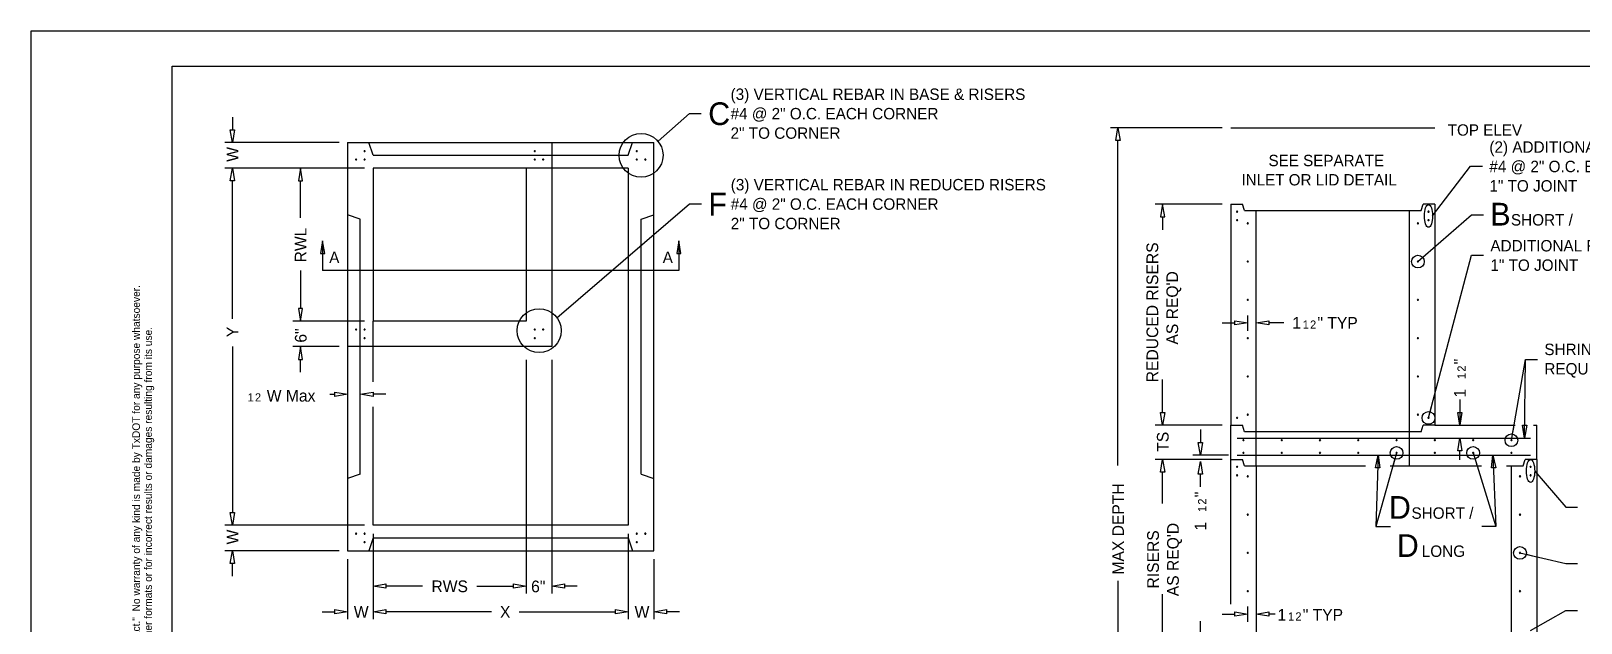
# Model space of a CAD drawing. Extents: x 1000 to 1034, y 1000 to 1022.
# Drawn here: x 1000 to 1021.94, y 1013.61 to 1022 of the extents above; entities that cross this region are included whole.
import ezdxf

# ---------------------------------------------------------------- set-up
doc = ezdxf.new("R2010")
doc.units = 0
for name, color, linetype in [('D_SHEET', 7, 'Continuous'), ('Default', 7, 'Continuous'), ('Working Level 1', 7, 'Continuous')]:
    doc.layers.add(name, color=color, linetype=linetype)

# ---------------------------------------------------------------- blocks, each defined once
blk = doc.blocks.new('POINT_DISPLAY')
at = {"layer": 'Default'}
blk.add_line((0, 0), (0, 0), dxfattribs=at)

msp = doc.modelspace()

# ---------------------------------------------------------------- linework, layer by layer
at = {"layer": 'D_SHEET'}
for p, q in [((1000, 1022), (1034, 1022)), ((1000, 1000), (1000, 1022)), ((1002, 1000.5), (1002, 1021.5)), ((1002, 1021.5), (1033.5, 1021.5))]:
    msp.add_line(p, q, dxfattribs=at)
at = {"layer": 'Working Level 1'}
for p, q in [((1002.851, 1020.781), (1002.851, 1020.6)), ((1016.863, 1020.63), (1015.282, 1020.63)), ((1016.984, 1020.63), (1019.874, 1020.63)), ((1004.361, 1020.42), (1002.745, 1020.42)), ((1004.481, 1020.42), (1008.817, 1020.42)), ((1004.481, 1020.42), (1004.481, 1014.638)), ((1004.843, 1020.239), (1004.782, 1020.42)), ((1007.372, 1020.42), (1007.372, 1017.529)), ((1008.456, 1020.239), (1008.516, 1020.42)), ((1008.817, 1014.638), (1008.817, 1020.42)), ((1015.388, 1015.847), (1015.388, 1020.449)), ((1004.843, 1020.239), (1008.456, 1020.239)), ((1004.722, 1020.058), (1002.745, 1020.058)), ((1004.722, 1020.058), (1003.709, 1020.058)), ((1007.01, 1020.058), (1004.842, 1020.058)), ((1004.843, 1020.058), (1004.843, 1017.89)), ((1008.456, 1020.058), (1004.843, 1020.058)), ((1007.011, 1020.058), (1007.011, 1017.89)), ((1008.456, 1020.058), (1008.456, 1015)), ((1002.851, 1017.922), (1002.851, 1019.878)), ((1003.815, 1019.352), (1003.815, 1019.878)), ((1016.863, 1019.546), (1015.914, 1019.546)), ((1016.984, 1019.546), (1017.149, 1019.546)), ((1016.984, 1019.546), (1016.984, 1016.414)), ((1017.18, 1019.455), (1017.149, 1019.546)), ((1019.679, 1019.455), (1019.709, 1019.546)), ((1019.874, 1019.546), (1019.709, 1019.546)), ((1019.874, 1019.546), (1019.874, 1016.414)), ((1004.662, 1019.336), (1004.481, 1019.396)), ((1004.662, 1015.722), (1004.662, 1019.336)), ((1008.637, 1019.336), (1008.817, 1019.396)), ((1008.637, 1015.722), (1008.637, 1019.336)), ((1016.02, 1019.365), (1016.02, 1019.184)), ((1017.18, 1019.455), (1019.679, 1019.455)), ((1017.345, 1016.324), (1017.345, 1019.455)), ((1019.513, 1016.324), (1019.513, 1019.455)), ((1004.128, 1019.028), (1004.128, 1018.605)), ((1009.171, 1019.028), (1009.171, 1018.605)), ((1019.702, 1018.792), (1019.77, 1018.852)), ((1003.815, 1018.605), (1003.815, 1018.071)), ((1009.171, 1018.605), (1004.128, 1018.605)), ((1017.225, 1017.754), (1017.225, 1017.972)), ((1004.722, 1017.89), (1003.709, 1017.89)), ((1004.722, 1017.89), (1003.709, 1017.89)), ((1007.011, 1017.89), (1004.843, 1017.89)), ((1004.843, 1017.03), (1004.843, 1017.89)), ((1016.863, 1017.866), (1017.044, 1017.866)), ((1017.735, 1017.866), (1017.526, 1017.866)), ((1002.851, 1017.529), (1002.851, 1015.18)), ((1004.361, 1017.529), (1003.709, 1017.529)), ((1007.372, 1017.529), (1004.481, 1017.529)), ((1003.815, 1017.168), (1003.815, 1017.348)), ((1007.01, 1017.341), (1007.01, 1014.03)), ((1007.372, 1017.341), (1007.372, 1014.03)), ((1016.02, 1016.595), (1016.02, 1017.063)), ((1004.23, 1016.854), (1004.301, 1016.854)), ((1005.023, 1016.854), (1004.843, 1016.854)), ((1004.843, 1015), (1004.843, 1016.678)), ((1019.807, 1016.607), (1019.83, 1016.694)), ((1020.227, 1016.779), (1020.227, 1016.414)), ((1016.389, 1016.414), (1015.914, 1016.414)), ((1016.863, 1016.414), (1015.914, 1016.414)), ((1016.984, 1015.932), (1016.984, 1016.414)), ((1016.984, 1016.414), (1017.149, 1016.414)), ((1017.18, 1016.324), (1017.149, 1016.414)), ((1017.345, 1015.842), (1017.345, 1016.414)), ((1019.513, 1015.842), (1019.513, 1016.414)), ((1019.679, 1016.324), (1019.709, 1016.414)), ((1019.874, 1016.414), (1019.709, 1016.414)), ((1019.874, 1016.414), (1021.013, 1016.414)), ((1021.271, 1016.414), (1021.32, 1016.414)), ((1021.32, 1015.932), (1021.32, 1016.414)), ((1016.555, 1016.354), (1016.555, 1016.173)), ((1017.074, 1016.233), (1021.229, 1016.233)), ((1019.679, 1016.324), (1017.18, 1016.324)), ((1020.974, 1016.292), (1020.99, 1016.381)), ((1016.954, 1015.993), (1016.449, 1015.993)), ((1017.074, 1015.993), (1021.229, 1015.993)), ((1020.227, 1015.923), (1020.227, 1016.053)), ((1016.863, 1015.932), (1015.914, 1015.932)), ((1016.02, 1015.308), (1016.02, 1015.752)), ((1016.984, 1013.883), (1016.984, 1015.932)), ((1016.984, 1015.932), (1017.149, 1015.932)), ((1017.18, 1015.842), (1017.149, 1015.932)), ((1017.18, 1015.842), (1018.894, 1015.842)), ((1017.345, 1015.842), (1017.345, 1013.313)), ((1019.243, 1015.842), (1020.536, 1015.842)), ((1019.308, 1015.936), (1019.283, 1015.849)), ((1020.443, 1015.936), (1020.47, 1015.85)), ((1020.889, 1015.842), (1021.124, 1015.842)), ((1020.958, 1013.313), (1020.958, 1015.842)), ((1021.124, 1015.842), (1021.154, 1015.932)), ((1021.32, 1015.932), (1021.154, 1015.932)), ((1021.32, 1015.932), (1021.32, 1013.403)), ((1004.662, 1015.722), (1004.481, 1015.662)), ((1008.637, 1015.722), (1008.817, 1015.662)), ((1016.555, 1015.541), (1016.555, 1015.721)), ((1004.722, 1015), (1002.745, 1015)), ((1004.842, 1014.879), (1004.842, 1014.03)), ((1008.456, 1015), (1004.843, 1015)), ((1004.843, 1014.879), (1004.843, 1013.668)), ((1007.011, 1014.879), (1007.011, 1014.03)), ((1008.456, 1014.879), (1008.456, 1013.668)), ((1004.843, 1014.819), (1004.782, 1014.638)), ((1004.843, 1014.819), (1008.456, 1014.819)), ((1008.456, 1014.819), (1008.516, 1014.638)), ((1004.361, 1014.638), (1002.745, 1014.638)), ((1002.851, 1014.277), (1002.851, 1014.458)), ((1004.481, 1014.638), (1008.817, 1014.638)), ((1004.481, 1014.518), (1004.481, 1013.668)), ((1008.817, 1014.518), (1008.817, 1013.668)), ((1021.167, 1014.587), (1021.255, 1014.567)), ((1015.388, 1014.211), (1015.388, 1009.609)), ((1005.542, 1014.136), (1005.023, 1014.136)), ((1006.311, 1014.136), (1006.83, 1014.136)), ((1007.733, 1014.136), (1007.553, 1014.136)), ((1016.02, 1011.873), (1016.02, 1014.022)), ((1004.12, 1013.773), (1004.301, 1013.773)), ((1006.518, 1013.773), (1005.023, 1013.773)), ((1006.912, 1013.773), (1008.275, 1013.773)), ((1009.179, 1013.773), (1008.998, 1013.773)), ((1017.225, 1013.629), (1017.225, 1013.847)), ((1016.555, 1012.657), (1016.555, 1013.642)), ((1016.863, 1013.741), (1017.044, 1013.741)), ((1017.614, 1013.741), (1017.526, 1013.741))]:
    msp.add_line(p, q, dxfattribs=at)
for points in [[(1008.877, 1020.437), (1009.322, 1020.833), (1009.488, 1020.833)], [(1019.842, 1019.38), (1020.38, 1020.084), (1020.547, 1020.084)], [(1007.445, 1017.938), (1009.324, 1019.552), (1009.491, 1019.552)], [(1019.634, 1018.733), (1020.394, 1019.398), (1020.561, 1019.398)], [(1019.784, 1016.519), (1020.394, 1018.822), (1020.561, 1018.822)], [(1020.958, 1016.203), (1021.159, 1017.348), (1021.325, 1017.348)], [(1021.145, 1016.233), (1021.159, 1017.348), (1021.325, 1017.348)], [(1019.332, 1016.023), (1019.038, 1014.983), (1019.247, 1014.983)], [(1019.072, 1015.993), (1019.038, 1014.983), (1019.247, 1014.983)], [(1020.416, 1016.023), (1020.739, 1014.983), (1020.539, 1014.983)], [(1020.697, 1015.993), (1020.739, 1014.983), (1020.539, 1014.983)], [(1021.288, 1015.767), (1021.726, 1015.253), (1021.892, 1015.253)], [(1021.079, 1014.607), (1021.726, 1014.457), (1021.892, 1014.457)], [(1021.229, 1013.508), (1021.726, 1013.793), (1021.892, 1013.793)]]:
    msp.add_lwpolyline(points, dxfattribs=at)
for points in [[(1002.881, 1020.6), (1002.851, 1020.42), (1002.821, 1020.6)], [(1015.358, 1020.449), (1015.388, 1020.63), (1015.418, 1020.449)], [(1002.821, 1019.878), (1002.851, 1020.058), (1002.881, 1019.878)], [(1003.845, 1019.878), (1003.815, 1020.058), (1003.785, 1019.878)], [(1015.99, 1019.365), (1016.05, 1019.365), (1016.02, 1019.546)], [(1004.158, 1018.847), (1004.128, 1019.028), (1004.098, 1018.847)], [(1009.201, 1018.847), (1009.171, 1019.028), (1009.141, 1018.847)], [(1003.785, 1018.071), (1003.815, 1017.89), (1003.845, 1018.071)], [(1003.785, 1018.071), (1003.815, 1017.89), (1003.845, 1018.071)], [(1017.044, 1017.896), (1017.225, 1017.866), (1017.044, 1017.836)], [(1017.526, 1017.836), (1017.345, 1017.866), (1017.526, 1017.896)], [(1003.845, 1017.348), (1003.815, 1017.529), (1003.785, 1017.348)], [(1004.301, 1016.885), (1004.481, 1016.854), (1004.301, 1016.824)], [(1004.843, 1016.824), (1004.662, 1016.854), (1004.843, 1016.885)], [(1015.99, 1016.595), (1016.05, 1016.595), (1016.02, 1016.414)], [(1020.258, 1016.595), (1020.227, 1016.414), (1020.197, 1016.595)], [(1021.177, 1016.414), (1021.145, 1016.233), (1021.117, 1016.414)], [(1020.197, 1016.053), (1020.227, 1016.233), (1020.258, 1016.053)], [(1016.586, 1016.173), (1016.555, 1015.993), (1016.525, 1016.173)], [(1019.036, 1015.813), (1019.072, 1015.993), (1019.096, 1015.811)], [(1020.675, 1015.811), (1020.697, 1015.993), (1020.735, 1015.813)], [(1015.99, 1015.752), (1016.02, 1015.932), (1016.05, 1015.752)], [(1016.525, 1015.721), (1016.555, 1015.902), (1016.586, 1015.721)], [(1002.881, 1015.18), (1002.851, 1015), (1002.821, 1015.18)], [(1002.821, 1014.458), (1002.851, 1014.638), (1002.881, 1014.458)], [(1005.023, 1014.106), (1004.842, 1014.136), (1005.023, 1014.167)], [(1006.83, 1014.167), (1007.011, 1014.136), (1006.83, 1014.106)], [(1006.83, 1014.167), (1007.01, 1014.136), (1006.83, 1014.106)], [(1007.553, 1014.106), (1007.372, 1014.136), (1007.553, 1014.167)], [(1004.301, 1013.804), (1004.481, 1013.773), (1004.301, 1013.743)], [(1005.023, 1013.743), (1004.843, 1013.773), (1005.023, 1013.804)], [(1008.275, 1013.804), (1008.456, 1013.773), (1008.275, 1013.743)], [(1008.998, 1013.743), (1008.817, 1013.773), (1008.998, 1013.804)], [(1017.044, 1013.771), (1017.225, 1013.741), (1017.044, 1013.711)], [(1017.526, 1013.711), (1017.345, 1013.741), (1017.526, 1013.771)]]:
    msp.add_lwpolyline(points, close=True, dxfattribs=at)
for centre, radius in [((1008.637, 1020.239), 0.311), ((1019.634, 1018.733), 0.0903), ((1007.194, 1017.755), 0.311), ((1019.784, 1016.519), 0.0903), ((1020.958, 1016.203), 0.0903), ((1019.332, 1016.023), 0.0903), ((1020.416, 1016.023), 0.0903), ((1021.079, 1014.607), 0.0903)]:
    msp.add_circle(centre, radius, dxfattribs=at)
for centre, start, end in [((1004.602, 1020.179), 0, 180), ((1004.602, 1020.179), 180, 0), ((1004.722, 1020.299), 0, 180), ((1004.722, 1020.299), 180, 0), ((1004.722, 1020.179), 0, 180), ((1004.722, 1020.179), 180, 0), ((1007.131, 1020.299), 0, 180), ((1007.131, 1020.299), 180, 0), ((1007.131, 1020.179), 0, 180), ((1007.131, 1020.179), 180, 0), ((1007.251, 1020.179), 0, 180), ((1007.251, 1020.179), 180, 0), ((1008.576, 1020.299), 0, 180), ((1008.576, 1020.299), 180, 0), ((1008.576, 1020.179), 0, 180), ((1008.576, 1020.179), 180, 0), ((1008.697, 1020.179), 0, 180), ((1008.697, 1020.179), 180, 0), ((1017.074, 1019.44), 0, 180), ((1017.074, 1019.44), 180, 0), ((1017.074, 1019.32), 90, 270), ((1017.074, 1019.32), 270, 90), ((1017.225, 1019.275), 0, 180), ((1017.225, 1019.275), 180, 0), ((1019.634, 1019.275), 0, 180), ((1019.634, 1019.275), 180, 0), ((1019.784, 1019.44), 0, 180), ((1019.784, 1019.44), 180, 0), ((1019.784, 1019.32), 90, 270), ((1019.784, 1019.32), 270, 90), ((1017.225, 1018.733), 0, 180), ((1017.225, 1018.733), 180, 0), ((1019.634, 1018.733), 0, 180), ((1019.634, 1018.733), 180, 0), ((1017.225, 1018.191), 0, 180), ((1017.225, 1018.191), 180, 0), ((1019.634, 1018.191), 0, 180), ((1019.634, 1018.191), 180, 0), ((1004.602, 1017.77), 0, 180), ((1004.602, 1017.77), 180, 0), ((1004.722, 1017.77), 0, 180), ((1004.722, 1017.77), 180, 0), ((1007.131, 1017.77), 0, 180), ((1007.131, 1017.77), 180, 0), ((1007.251, 1017.77), 0, 180), ((1007.251, 1017.77), 180, 0), ((1004.722, 1017.649), 0, 180), ((1004.722, 1017.649), 180, 0), ((1007.131, 1017.649), 0, 180), ((1007.131, 1017.649), 180, 0), ((1017.225, 1017.649), 0, 180), ((1017.225, 1017.649), 180, 0), ((1019.634, 1017.649), 0, 180), ((1019.634, 1017.649), 180, 0), ((1017.225, 1017.107), 0, 180), ((1017.225, 1017.107), 180, 0), ((1019.634, 1017.107), 0, 180), ((1019.634, 1017.107), 180, 0), ((1017.074, 1016.519), 360, 180), ((1017.074, 1016.519), 180, 0), ((1017.225, 1016.565), 0, 180), ((1017.225, 1016.565), 180, 0), ((1019.634, 1016.565), 0, 180), ((1019.634, 1016.565), 180, 0), ((1019.784, 1016.519), 0, 180), ((1019.784, 1016.519), 180, 0), ((1017.164, 1016.203), 0, 180), ((1017.164, 1016.203), 180, 0), ((1017.706, 1016.203), 0, 180), ((1017.706, 1016.203), 180, 0), ((1018.248, 1016.203), 0, 180), ((1018.248, 1016.203), 180, 0), ((1018.79, 1016.203), 0, 180), ((1018.79, 1016.203), 180, 0), ((1019.332, 1016.203), 0, 180), ((1019.332, 1016.203), 180, 0), ((1019.874, 1016.203), 0, 180), ((1019.874, 1016.203), 180, 0), ((1020.416, 1016.203), 0, 180), ((1020.416, 1016.203), 180, 0), ((1020.958, 1016.203), 0, 180), ((1020.958, 1016.203), 180, 0), ((1017.164, 1016.023), 0, 180), ((1017.164, 1016.023), 180, 0), ((1017.706, 1016.023), 0, 180), ((1017.706, 1016.023), 180, 0), ((1018.248, 1016.023), 0, 180), ((1018.248, 1016.023), 180, 0), ((1018.79, 1016.023), 0, 180), ((1018.79, 1016.023), 180, 0), ((1019.332, 1016.023), 0, 180), ((1019.332, 1016.023), 180, 0), ((1019.874, 1016.023), 0, 180), ((1019.874, 1016.023), 180, 0), ((1020.416, 1016.023), 0, 180), ((1020.416, 1016.023), 180, 0), ((1020.958, 1016.023), 0, 180), ((1020.958, 1016.023), 180, 0), ((1017.074, 1015.827), 0, 180), ((1017.074, 1015.827), 180, 0), ((1021.229, 1015.827), 0, 180), ((1021.229, 1015.827), 180, 0), ((1017.074, 1015.706), 90, 270), ((1017.074, 1015.706), 270, 90), ((1017.225, 1015.691), 0, 180), ((1017.225, 1015.691), 180, 0), ((1021.079, 1015.691), 0, 180), ((1021.079, 1015.691), 180, 0), ((1021.229, 1015.706), 90, 270), ((1021.229, 1015.706), 270, 90), ((1017.225, 1015.149), 0, 180), ((1017.225, 1015.149), 180, 0), ((1021.079, 1015.149), 0, 180), ((1021.079, 1015.149), 180, 0), ((1004.602, 1014.879), 360, 180), ((1004.602, 1014.879), 180, 0), ((1004.722, 1014.879), 360, 180), ((1004.722, 1014.879), 180, 0), ((1008.576, 1014.879), 0, 180), ((1008.576, 1014.879), 180, 0), ((1008.697, 1014.879), 0, 180), ((1008.697, 1014.879), 180, 0), ((1004.722, 1014.759), 360, 180), ((1004.722, 1014.759), 180, 0), ((1008.576, 1014.759), 0, 180), ((1008.576, 1014.759), 180, 0), ((1017.225, 1014.607), 0, 180), ((1017.225, 1014.607), 180, 0), ((1021.079, 1014.607), 0, 180), ((1021.079, 1014.607), 180, 0), ((1017.225, 1014.065), 0, 180), ((1017.225, 1014.065), 180, 0), ((1021.079, 1014.065), 0, 180), ((1021.079, 1014.065), 180, 0)]:
    msp.add_arc(centre, 0.00753, start, end, dxfattribs=at)
for centre in [(1019.784, 1019.38), (1021.229, 1015.767)]:
    msp.add_ellipse(centre, major_axis=(0, -0.161), ratio=0.361234, dxfattribs=at)

# ---------------------------------------------------------------- block references
at = {"layer": 'Working Level 1', "xscale": 0.237097036818574}
for p, yscale, rotation in [((1004.587, 1020.179), 0.237097036818574, 180), ((1004.587, 1020.179), 0.237097036818574, 180), ((1004.602, 1020.194), 0.237097036818574, 180), ((1004.602, 1020.194), 0.237097036818574, 180), ((1004.602, 1020.164), 0.237097036818574, 180), ((1004.602, 1020.164), 0.237097036818574, 180), ((1004.617, 1020.179), 0.237097036818574, 180), ((1004.617, 1020.179), 0.237097036818574, 180), ((1004.707, 1020.299), 0.237097036818574, 180), ((1004.707, 1020.299), 0.237097036818574, 180), ((1004.707, 1020.179), 0.237097036818574, 180), ((1004.707, 1020.179), 0.237097036818574, 180), ((1004.722, 1020.314), 0.237097036818574, 180), ((1004.722, 1020.314), 0.237097036818574, 180), ((1004.722, 1020.284), 0.237097036818574, 180), ((1004.722, 1020.284), 0.237097036818574, 180), ((1004.722, 1020.194), 0.237097036818574, 180), ((1004.722, 1020.194), 0.237097036818574, 180), ((1004.722, 1020.164), 0.237097036818574, 180), ((1004.722, 1020.164), 0.237097036818574, 180), ((1004.737, 1020.299), 0.237097036818574, 180), ((1004.737, 1020.299), 0.237097036818574, 180), ((1004.737, 1020.179), 0.237097036818574, 180), ((1004.737, 1020.179), 0.237097036818574, 180), ((1007.116, 1020.299), -0.237097036818574, -180), ((1007.116, 1020.179), -0.237097036818574, -180), ((1007.131, 1020.314), -0.237097036818574, -180), ((1007.131, 1020.299), -0.237097036818574, -180), ((1007.131, 1020.284), -0.237097036818574, -180), ((1007.131, 1020.194), -0.237097036818574, -180), ((1007.131, 1020.179), -0.237097036818574, -180), ((1007.131, 1020.164), -0.237097036818574, -180), ((1007.146, 1020.299), -0.237097036818574, -180), ((1007.146, 1020.179), -0.237097036818574, -180), ((1007.236, 1020.179), -0.237097036818574, -180), ((1007.251, 1020.194), -0.237097036818574, -180), ((1007.251, 1020.179), -0.237097036818574, -180), ((1007.251, 1020.164), -0.237097036818574, -180), ((1007.267, 1020.179), -0.237097036818574, -180), ((1008.561, 1020.299), -0.237097036818574, 180), ((1008.561, 1020.179), -0.237097036818574, 180), ((1008.576, 1020.314), -0.237097036818574, 180), ((1008.576, 1020.299), -0.237097036818574, 180), ((1008.576, 1020.284), -0.237097036818574, 180), ((1008.576, 1020.194), -0.237097036818574, 180), ((1008.576, 1020.179), -0.237097036818574, 180), ((1008.576, 1020.164), -0.237097036818574, 180), ((1008.591, 1020.299), -0.237097036818574, 180), ((1008.591, 1020.179), -0.237097036818574, 180), ((1008.682, 1020.179), -0.237097036818574, 180), ((1008.697, 1020.194), -0.237097036818574, 180), ((1008.697, 1020.179), -0.237097036818574, 180), ((1008.697, 1020.164), -0.237097036818574, 180), ((1008.712, 1020.179), -0.237097036818574, 180), ((1017.059, 1019.44), 0.237097036818574, 180), ((1017.059, 1019.32), 0.237097036818574, 89.99999999999999), ((1017.059, 1019.32), 0.237097036818574, -90.00000000000001), ((1017.074, 1019.455), 0.237097036818574, 180), ((1017.074, 1019.425), 0.237097036818574, 180), ((1017.074, 1019.335), 0.237097036818574, 89.99999999999999), ((1017.074, 1019.335), 0.237097036818574, -90.00000000000001), ((1017.074, 1019.32), 0.237097036818574, -90.00000000000001), ((1017.074, 1019.305), 0.237097036818574, 89.99999999999999), ((1017.074, 1019.305), 0.237097036818574, -90.00000000000001), ((1017.089, 1019.44), 0.237097036818574, 180), ((1017.089, 1019.32), 0.237097036818574, 89.99999999999999), ((1017.089, 1019.32), 0.237097036818574, -90.00000000000001), ((1017.21, 1019.275), -0.237097036818574, 180), ((1017.225, 1019.29), -0.237097036818574, 180), ((1017.225, 1019.275), -0.237097036818574, 180), ((1017.225, 1019.26), -0.237097036818574, 180), ((1017.24, 1019.275), -0.237097036818574, 180), ((1019.619, 1019.275), 0.237097036818574, 180), ((1019.634, 1019.29), 0.237097036818574, 180), ((1019.634, 1019.26), 0.237097036818574, 180), ((1019.649, 1019.275), 0.237097036818574, 180), ((1019.769, 1019.44), -0.237097036818574, 180), ((1019.769, 1019.32), -0.237097036818574, 90.00000000000001), ((1019.769, 1019.32), -0.237097036818574, -90.00000000000001), ((1019.784, 1019.455), -0.237097036818574, 180), ((1019.784, 1019.44), -0.237097036818574, 180), ((1019.784, 1019.425), -0.237097036818574, 180), ((1019.784, 1019.335), -0.237097036818574, 90.00000000000001), ((1019.784, 1019.335), -0.237097036818574, -90.00000000000001), ((1019.784, 1019.32), -0.237097036818574, -90.00000000000001), ((1019.784, 1019.305), -0.237097036818574, 90.00000000000001), ((1019.784, 1019.305), -0.237097036818574, -90.00000000000001), ((1019.799, 1019.44), -0.237097036818574, 180), ((1019.799, 1019.32), -0.237097036818574, 90.00000000000001), ((1019.799, 1019.32), -0.237097036818574, -90.00000000000001), ((1017.21, 1018.733), -0.237097036818574, 180), ((1017.225, 1018.748), -0.237097036818574, 180), ((1017.225, 1018.733), -0.237097036818574, 180), ((1017.225, 1018.718), -0.237097036818574, 180), ((1017.24, 1018.733), -0.237097036818574, 180), ((1019.619, 1018.733), 0.237097036818574, 180), ((1019.634, 1018.748), 0.237097036818574, 180), ((1019.634, 1018.718), 0.237097036818574, 180), ((1019.649, 1018.733), 0.237097036818574, 180), ((1017.21, 1018.191), -0.237097036818574, 180), ((1017.225, 1018.206), -0.237097036818574, 180), ((1017.225, 1018.191), -0.237097036818574, 180), ((1017.225, 1018.176), -0.237097036818574, 180), ((1017.24, 1018.191), -0.237097036818574, 180), ((1019.619, 1018.191), 0.237097036818574, 180), ((1019.634, 1018.206), 0.237097036818574, 180), ((1019.634, 1018.176), 0.237097036818574, 180), ((1019.649, 1018.191), 0.237097036818574, 180), ((1004.587, 1017.77), -0.237097036818574, -180), ((1004.602, 1017.785), -0.237097036818574, -180), ((1004.602, 1017.755), -0.237097036818574, -180), ((1004.617, 1017.77), -0.237097036818574, -180), ((1004.707, 1017.77), -0.237097036818574, -180), ((1004.722, 1017.785), -0.237097036818574, -180), ((1004.722, 1017.755), -0.237097036818574, -180), ((1004.737, 1017.77), -0.237097036818574, -180), ((1007.116, 1017.77), 0.237097036818574, 180), ((1007.131, 1017.785), 0.237097036818574, 180), ((1007.131, 1017.77), 0.237097036818574, 180), ((1007.131, 1017.755), 0.237097036818574, 180), ((1007.146, 1017.77), 0.237097036818574, 180), ((1007.236, 1017.77), 0.237097036818574, 180), ((1007.251, 1017.785), 0.237097036818574, 180), ((1007.251, 1017.77), 0.237097036818574, 180), ((1007.251, 1017.755), 0.237097036818574, 180), ((1007.267, 1017.77), 0.237097036818574, 180), ((1004.707, 1017.649), -0.237097036818574, -180), ((1004.722, 1017.664), -0.237097036818574, -180), ((1004.722, 1017.634), -0.237097036818574, -180), ((1004.737, 1017.649), -0.237097036818574, -180), ((1007.116, 1017.649), 0.237097036818574, 180), ((1007.131, 1017.664), 0.237097036818574, 180), ((1007.131, 1017.649), 0.237097036818574, 180), ((1007.131, 1017.634), 0.237097036818574, 180), ((1007.146, 1017.649), 0.237097036818574, 180), ((1017.21, 1017.649), -0.237097036818574, 180), ((1017.225, 1017.664), -0.237097036818574, 180), ((1017.225, 1017.649), -0.237097036818574, 180), ((1017.225, 1017.634), -0.237097036818574, 180), ((1017.24, 1017.649), -0.237097036818574, 180), ((1019.619, 1017.649), 0.237097036818574, 180), ((1019.634, 1017.664), 0.237097036818574, 180), ((1019.634, 1017.634), 0.237097036818574, 180), ((1019.649, 1017.649), 0.237097036818574, 180), ((1017.21, 1017.107), -0.237097036818574, 180), ((1017.225, 1017.122), -0.237097036818574, 180), ((1017.225, 1017.107), -0.237097036818574, 180), ((1017.225, 1017.092), -0.237097036818574, 180), ((1017.24, 1017.107), -0.237097036818574, 180), ((1019.619, 1017.107), 0.237097036818574, 180), ((1019.634, 1017.122), 0.237097036818574, 180), ((1019.634, 1017.092), 0.237097036818574, 180), ((1019.649, 1017.107), 0.237097036818574, 180), ((1017.059, 1016.519), -0.237097036818574, 180), ((1017.074, 1016.535), -0.237097036818574, 180), ((1017.074, 1016.504), -0.237097036818574, 180), ((1017.089, 1016.519), -0.237097036818574, 180), ((1017.21, 1016.565), -0.237097036818574, 180), ((1017.225, 1016.58), -0.237097036818574, 180), ((1017.225, 1016.565), -0.237097036818574, 180), ((1017.225, 1016.55), -0.237097036818574, 180), ((1017.24, 1016.565), -0.237097036818574, 180), ((1019.619, 1016.565), 0.237097036818574, 180), ((1019.634, 1016.58), 0.237097036818574, 180), ((1019.634, 1016.55), 0.237097036818574, 180), ((1019.649, 1016.565), 0.237097036818574, 180), ((1019.769, 1016.519), 0.237097036818574, 180), ((1019.784, 1016.535), 0.237097036818574, 180), ((1019.784, 1016.519), 0.237097036818574, 180), ((1019.784, 1016.504), 0.237097036818574, 180), ((1019.799, 1016.519), 0.237097036818574, 180), ((1017.149, 1016.203), -0.237097036818574, 180), ((1017.164, 1016.218), -0.237097036818574, 180), ((1017.164, 1016.203), -0.237097036818574, 180), ((1017.164, 1016.188), -0.237097036818574, 180), ((1017.18, 1016.203), -0.237097036818574, 180), ((1017.691, 1016.203), -0.237097036818574, 180), ((1017.706, 1016.218), -0.237097036818574, 180), ((1017.706, 1016.203), -0.237097036818574, 180), ((1017.706, 1016.188), -0.237097036818574, 180), ((1017.722, 1016.203), -0.237097036818574, 180), ((1018.233, 1016.203), -0.237097036818574, 180), ((1018.248, 1016.218), -0.237097036818574, 180), ((1018.248, 1016.203), -0.237097036818574, 180), ((1018.248, 1016.188), -0.237097036818574, 180), ((1018.264, 1016.203), -0.237097036818574, 180), ((1018.775, 1016.203), -0.237097036818574, 180), ((1018.79, 1016.218), -0.237097036818574, 180), ((1018.79, 1016.203), -0.237097036818574, 180), ((1018.79, 1016.188), -0.237097036818574, 180), ((1018.806, 1016.203), -0.237097036818574, 180), ((1019.317, 1016.203), -0.237097036818574, 180), ((1019.332, 1016.218), -0.237097036818574, 180), ((1019.332, 1016.203), -0.237097036818574, 180), ((1019.332, 1016.188), -0.237097036818574, 180), ((1019.348, 1016.203), -0.237097036818574, 180), ((1019.859, 1016.203), -0.237097036818574, 180), ((1019.874, 1016.218), -0.237097036818574, 180), ((1019.874, 1016.203), -0.237097036818574, 180), ((1019.874, 1016.188), -0.237097036818574, 180), ((1019.89, 1016.203), -0.237097036818574, 180), ((1020.401, 1016.203), -0.237097036818574, 180), ((1020.416, 1016.218), -0.237097036818574, 180), ((1020.416, 1016.203), -0.237097036818574, 180), ((1020.416, 1016.188), -0.237097036818574, 180), ((1020.432, 1016.203), -0.237097036818574, 180), ((1020.943, 1016.203), -0.237097036818574, 180), ((1020.958, 1016.218), -0.237097036818574, 180), ((1020.958, 1016.203), -0.237097036818574, 180), ((1020.958, 1016.188), -0.237097036818574, 180), ((1020.974, 1016.203), -0.237097036818574, 180), ((1017.149, 1016.023), -0.237097036818574, 180), ((1017.164, 1016.038), -0.237097036818574, 180), ((1017.164, 1016.023), -0.237097036818574, 180), ((1017.164, 1016.008), -0.237097036818574, 180), ((1017.18, 1016.023), -0.237097036818574, 180), ((1017.691, 1016.023), -0.237097036818574, 180), ((1017.706, 1016.038), -0.237097036818574, 180), ((1017.706, 1016.023), -0.237097036818574, 180), ((1017.706, 1016.008), -0.237097036818574, 180), ((1017.722, 1016.023), -0.237097036818574, 180), ((1018.233, 1016.023), -0.237097036818574, 180), ((1018.248, 1016.038), -0.237097036818574, 180), ((1018.248, 1016.023), -0.237097036818574, 180), ((1018.248, 1016.008), -0.237097036818574, 180), ((1018.264, 1016.023), -0.237097036818574, 180), ((1018.775, 1016.023), -0.237097036818574, 180), ((1018.79, 1016.038), -0.237097036818574, 180), ((1018.79, 1016.023), -0.237097036818574, 180), ((1018.79, 1016.008), -0.237097036818574, 180), ((1018.806, 1016.023), -0.237097036818574, 180), ((1019.317, 1016.023), -0.237097036818574, 180), ((1019.332, 1016.038), -0.237097036818574, 180), ((1019.332, 1016.023), -0.237097036818574, 180), ((1019.332, 1016.008), -0.237097036818574, 180), ((1019.348, 1016.023), -0.237097036818574, 180), ((1019.859, 1016.023), -0.237097036818574, 180), ((1019.874, 1016.038), -0.237097036818574, 180), ((1019.874, 1016.023), -0.237097036818574, 180), ((1019.874, 1016.008), -0.237097036818574, 180), ((1019.89, 1016.023), -0.237097036818574, 180), ((1020.401, 1016.023), -0.237097036818574, 180), ((1020.416, 1016.038), -0.237097036818574, 180), ((1020.416, 1016.023), -0.237097036818574, 180), ((1020.416, 1016.008), -0.237097036818574, 180), ((1020.432, 1016.023), -0.237097036818574, 180), ((1020.943, 1016.023), -0.237097036818574, 180), ((1020.958, 1016.038), -0.237097036818574, 180), ((1020.958, 1016.023), -0.237097036818574, 180), ((1020.958, 1016.008), -0.237097036818574, 180), ((1020.974, 1016.023), -0.237097036818574, 180), ((1017.059, 1015.827), 0.237097036818574, 180), ((1017.074, 1015.842), 0.237097036818574, 180), ((1017.074, 1015.812), 0.237097036818574, 180), ((1017.089, 1015.827), 0.237097036818574, 180), ((1021.214, 1015.827), -0.237097036818574, 180), ((1021.229, 1015.842), -0.237097036818574, 180), ((1021.229, 1015.827), -0.237097036818574, 180), ((1021.229, 1015.812), -0.237097036818574, 180), ((1021.245, 1015.827), -0.237097036818574, 180), ((1017.059, 1015.706), 0.237097036818574, 89.99999999999999), ((1017.059, 1015.706), 0.237097036818574, -90.00000000000001), ((1017.074, 1015.722), 0.237097036818574, 89.99999999999999), ((1017.074, 1015.722), 0.237097036818574, -90.00000000000001), ((1017.074, 1015.706), 0.237097036818574, -90.00000000000001), ((1017.074, 1015.691), 0.237097036818574, 89.99999999999999), ((1017.074, 1015.691), 0.237097036818574, -90.00000000000001), ((1017.089, 1015.706), 0.237097036818574, 89.99999999999999), ((1017.089, 1015.706), 0.237097036818574, -90.00000000000001), ((1017.21, 1015.691), -0.237097036818574, 180), ((1017.225, 1015.706), -0.237097036818574, 180), ((1017.225, 1015.691), -0.237097036818574, 180), ((1017.225, 1015.676), -0.237097036818574, 180), ((1017.24, 1015.691), -0.237097036818574, 180), ((1021.064, 1015.691), 0.237097036818574, 180), ((1021.079, 1015.706), 0.237097036818574, 180), ((1021.079, 1015.676), 0.237097036818574, 180), ((1021.094, 1015.691), 0.237097036818574, 180), ((1021.214, 1015.706), -0.237097036818574, 90.00000000000001), ((1021.214, 1015.706), -0.237097036818574, -90.00000000000001), ((1021.229, 1015.722), -0.237097036818574, 90.00000000000001), ((1021.229, 1015.722), -0.237097036818574, -90.00000000000001), ((1021.229, 1015.706), -0.237097036818574, -90.00000000000001), ((1021.229, 1015.691), -0.237097036818574, 90.00000000000001), ((1021.229, 1015.691), -0.237097036818574, -90.00000000000001), ((1021.245, 1015.706), -0.237097036818574, 90.00000000000001), ((1021.245, 1015.706), -0.237097036818574, -90.00000000000001), ((1017.21, 1015.149), -0.237097036818574, 180), ((1017.225, 1015.164), -0.237097036818574, 180), ((1017.225, 1015.149), -0.237097036818574, 180), ((1017.225, 1015.134), -0.237097036818574, 180), ((1017.24, 1015.149), -0.237097036818574, 180), ((1021.064, 1015.149), 0.237097036818574, 180), ((1021.079, 1015.164), 0.237097036818574, 180), ((1021.079, 1015.134), 0.237097036818574, 180), ((1021.094, 1015.149), 0.237097036818574, 180), ((1004.587, 1014.879), -0.237097036818574, 180), ((1004.602, 1014.894), -0.237097036818574, 180), ((1004.602, 1014.864), -0.237097036818574, 180), ((1004.617, 1014.879), -0.237097036818574, 180), ((1004.707, 1014.879), -0.237097036818574, 180), ((1004.722, 1014.894), -0.237097036818574, 180), ((1004.722, 1014.864), -0.237097036818574, 180), ((1004.737, 1014.879), -0.237097036818574, 180), ((1008.561, 1014.879), 0.237097036818574, 180), ((1008.576, 1014.894), 0.237097036818574, 180), ((1008.576, 1014.879), 0.237097036818574, 180), ((1008.576, 1014.864), 0.237097036818574, 180), ((1008.591, 1014.879), 0.237097036818574, 180), ((1008.682, 1014.879), 0.237097036818574, 180), ((1008.697, 1014.894), 0.237097036818574, 180), ((1008.697, 1014.879), 0.237097036818574, 180), ((1008.697, 1014.864), 0.237097036818574, 180), ((1008.712, 1014.879), 0.237097036818574, 180), ((1004.707, 1014.759), -0.237097036818574, 180), ((1004.722, 1014.774), -0.237097036818574, 180), ((1004.722, 1014.744), -0.237097036818574, 180), ((1004.737, 1014.759), -0.237097036818574, 180), ((1008.561, 1014.759), 0.237097036818574, 180), ((1008.576, 1014.774), 0.237097036818574, 180), ((1008.576, 1014.759), 0.237097036818574, 180), ((1008.576, 1014.744), 0.237097036818574, 180), ((1008.591, 1014.759), 0.237097036818574, 180), ((1017.21, 1014.607), -0.237097036818574, 180), ((1017.225, 1014.622), -0.237097036818574, 180), ((1017.225, 1014.607), -0.237097036818574, 180), ((1017.225, 1014.592), -0.237097036818574, 180), ((1017.24, 1014.607), -0.237097036818574, 180), ((1021.064, 1014.607), 0.237097036818574, 180), ((1021.079, 1014.622), 0.237097036818574, 180), ((1021.079, 1014.592), 0.237097036818574, 180), ((1021.094, 1014.607), 0.237097036818574, 180), ((1017.21, 1014.065), -0.237097036818574, 180), ((1017.225, 1014.08), -0.237097036818574, 180), ((1017.225, 1014.065), -0.237097036818574, 180), ((1017.225, 1014.05), -0.237097036818574, 180), ((1017.24, 1014.065), -0.237097036818574, 180), ((1021.064, 1014.065), 0.237097036818574, 180), ((1021.079, 1014.08), 0.237097036818574, 180), ((1021.079, 1014.05), 0.237097036818574, 180), ((1021.094, 1014.065), 0.237097036818574, 180)]:
    msp.add_blockref('POINT_DISPLAY', p, dxfattribs=dict(at, yscale=yscale, rotation=rotation))
for p, yscale in [((1004.587, 1020.179), 0.237097036818574), ((1004.587, 1020.179), 0.237097036818574), ((1004.602, 1020.194), 0.237097036818574), ((1004.602, 1020.194), 0.237097036818574), ((1004.602, 1020.179), 0.237097036818574), ((1004.602, 1020.179), 0.237097036818574), ((1004.602, 1020.164), 0.237097036818574), ((1004.602, 1020.164), 0.237097036818574), ((1004.617, 1020.179), 0.237097036818574), ((1004.617, 1020.179), 0.237097036818574), ((1004.707, 1020.299), 0.237097036818574), ((1004.707, 1020.299), 0.237097036818574), ((1004.707, 1020.179), 0.237097036818574), ((1004.707, 1020.179), 0.237097036818574), ((1004.722, 1020.314), 0.237097036818574), ((1004.722, 1020.314), 0.237097036818574), ((1004.722, 1020.299), 0.237097036818574), ((1004.722, 1020.299), 0.237097036818574), ((1004.722, 1020.284), 0.237097036818574), ((1004.722, 1020.284), 0.237097036818574), ((1004.722, 1020.194), 0.237097036818574), ((1004.722, 1020.194), 0.237097036818574), ((1004.722, 1020.179), 0.237097036818574), ((1004.722, 1020.179), 0.237097036818574), ((1004.722, 1020.164), 0.237097036818574), ((1004.722, 1020.164), 0.237097036818574), ((1004.737, 1020.299), 0.237097036818574), ((1004.737, 1020.299), 0.237097036818574), ((1004.737, 1020.179), 0.237097036818574), ((1004.737, 1020.179), 0.237097036818574), ((1007.116, 1020.299), -0.237097036818574), ((1007.116, 1020.179), -0.237097036818574), ((1007.131, 1020.314), -0.237097036818574), ((1007.131, 1020.284), -0.237097036818574), ((1007.131, 1020.194), -0.237097036818574), ((1007.131, 1020.164), -0.237097036818574), ((1007.146, 1020.299), -0.237097036818574), ((1007.146, 1020.179), -0.237097036818574), ((1007.236, 1020.179), -0.237097036818574), ((1007.251, 1020.194), -0.237097036818574), ((1007.251, 1020.164), -0.237097036818574), ((1007.267, 1020.179), -0.237097036818574), ((1008.561, 1020.299), -0.237097036818574), ((1008.561, 1020.179), -0.237097036818574), ((1008.576, 1020.314), -0.237097036818574), ((1008.576, 1020.284), -0.237097036818574), ((1008.576, 1020.194), -0.237097036818574), ((1008.576, 1020.164), -0.237097036818574), ((1008.591, 1020.299), -0.237097036818574), ((1008.591, 1020.179), -0.237097036818574), ((1008.682, 1020.179), -0.237097036818574), ((1008.697, 1020.194), -0.237097036818574), ((1008.697, 1020.164), -0.237097036818574), ((1008.712, 1020.179), -0.237097036818574), ((1017.059, 1019.44), 0.237097036818574), ((1017.074, 1019.455), 0.237097036818574), ((1017.074, 1019.44), 0.237097036818574), ((1017.074, 1019.425), 0.237097036818574), ((1017.089, 1019.44), 0.237097036818574), ((1017.21, 1019.275), -0.237097036818574), ((1017.225, 1019.29), -0.237097036818574), ((1017.225, 1019.26), -0.237097036818574), ((1017.24, 1019.275), -0.237097036818574), ((1019.619, 1019.275), 0.237097036818574), ((1019.634, 1019.29), 0.237097036818574), ((1019.634, 1019.275), 0.237097036818574), ((1019.634, 1019.26), 0.237097036818574), ((1019.649, 1019.275), 0.237097036818574), ((1019.769, 1019.44), -0.237097036818574), ((1019.784, 1019.455), -0.237097036818574), ((1019.784, 1019.425), -0.237097036818574), ((1019.799, 1019.44), -0.237097036818574), ((1017.21, 1018.733), -0.237097036818574), ((1017.225, 1018.748), -0.237097036818574), ((1017.225, 1018.718), -0.237097036818574), ((1017.24, 1018.733), -0.237097036818574), ((1019.619, 1018.733), 0.237097036818574), ((1019.634, 1018.748), 0.237097036818574), ((1019.634, 1018.733), 0.237097036818574), ((1019.634, 1018.718), 0.237097036818574), ((1019.649, 1018.733), 0.237097036818574), ((1017.21, 1018.191), -0.237097036818574), ((1017.225, 1018.206), -0.237097036818574), ((1017.225, 1018.176), -0.237097036818574), ((1017.24, 1018.191), -0.237097036818574), ((1019.619, 1018.191), 0.237097036818574), ((1019.634, 1018.206), 0.237097036818574), ((1019.634, 1018.191), 0.237097036818574), ((1019.634, 1018.176), 0.237097036818574), ((1019.649, 1018.191), 0.237097036818574), ((1004.587, 1017.77), -0.237097036818574), ((1004.602, 1017.785), -0.237097036818574), ((1004.602, 1017.77), -0.237097036818574), ((1004.602, 1017.755), -0.237097036818574), ((1004.617, 1017.77), -0.237097036818574), ((1004.707, 1017.77), -0.237097036818574), ((1004.722, 1017.785), -0.237097036818574), ((1004.722, 1017.77), -0.237097036818574), ((1004.722, 1017.755), -0.237097036818574), ((1004.737, 1017.77), -0.237097036818574), ((1007.116, 1017.77), 0.237097036818574), ((1007.131, 1017.785), 0.237097036818574), ((1007.131, 1017.755), 0.237097036818574), ((1007.146, 1017.77), 0.237097036818574), ((1007.236, 1017.77), 0.237097036818574), ((1007.251, 1017.785), 0.237097036818574), ((1007.251, 1017.755), 0.237097036818574), ((1007.267, 1017.77), 0.237097036818574), ((1004.707, 1017.649), -0.237097036818574), ((1004.722, 1017.664), -0.237097036818574), ((1004.722, 1017.649), -0.237097036818574), ((1004.722, 1017.634), -0.237097036818574), ((1004.737, 1017.649), -0.237097036818574), ((1007.116, 1017.649), 0.237097036818574), ((1007.131, 1017.664), 0.237097036818574), ((1007.131, 1017.634), 0.237097036818574), ((1007.146, 1017.649), 0.237097036818574), ((1017.21, 1017.649), -0.237097036818574), ((1017.225, 1017.664), -0.237097036818574), ((1017.225, 1017.634), -0.237097036818574), ((1017.24, 1017.649), -0.237097036818574), ((1019.619, 1017.649), 0.237097036818574), ((1019.634, 1017.664), 0.237097036818574), ((1019.634, 1017.649), 0.237097036818574), ((1019.634, 1017.634), 0.237097036818574), ((1019.649, 1017.649), 0.237097036818574), ((1017.21, 1017.107), -0.237097036818574), ((1017.225, 1017.122), -0.237097036818574), ((1017.225, 1017.092), -0.237097036818574), ((1017.24, 1017.107), -0.237097036818574), ((1019.619, 1017.107), 0.237097036818574), ((1019.634, 1017.122), 0.237097036818574), ((1019.634, 1017.107), 0.237097036818574), ((1019.634, 1017.092), 0.237097036818574), ((1019.649, 1017.107), 0.237097036818574), ((1017.059, 1016.519), -0.237097036818574), ((1017.074, 1016.535), -0.237097036818574), ((1017.074, 1016.519), -0.237097036818574), ((1017.074, 1016.504), -0.237097036818574), ((1017.089, 1016.519), -0.237097036818574), ((1017.21, 1016.565), -0.237097036818574), ((1017.225, 1016.58), -0.237097036818574), ((1017.225, 1016.55), -0.237097036818574), ((1017.24, 1016.565), -0.237097036818574), ((1019.619, 1016.565), 0.237097036818574), ((1019.634, 1016.58), 0.237097036818574), ((1019.634, 1016.565), 0.237097036818574), ((1019.634, 1016.55), 0.237097036818574), ((1019.649, 1016.565), 0.237097036818574), ((1019.769, 1016.519), 0.237097036818574), ((1019.784, 1016.535), 0.237097036818574), ((1019.784, 1016.504), 0.237097036818574), ((1019.799, 1016.519), 0.237097036818574), ((1017.149, 1016.203), -0.237097036818574), ((1017.164, 1016.218), -0.237097036818574), ((1017.164, 1016.188), -0.237097036818574), ((1017.18, 1016.203), -0.237097036818574), ((1017.691, 1016.203), -0.237097036818574), ((1017.706, 1016.218), -0.237097036818574), ((1017.706, 1016.188), -0.237097036818574), ((1017.722, 1016.203), -0.237097036818574), ((1018.233, 1016.203), -0.237097036818574), ((1018.248, 1016.218), -0.237097036818574), ((1018.248, 1016.188), -0.237097036818574), ((1018.264, 1016.203), -0.237097036818574), ((1018.775, 1016.203), -0.237097036818574), ((1018.79, 1016.218), -0.237097036818574), ((1018.79, 1016.188), -0.237097036818574), ((1018.806, 1016.203), -0.237097036818574), ((1019.317, 1016.203), -0.237097036818574), ((1019.332, 1016.218), -0.237097036818574), ((1019.332, 1016.188), -0.237097036818574), ((1019.348, 1016.203), -0.237097036818574), ((1019.859, 1016.203), -0.237097036818574), ((1019.874, 1016.218), -0.237097036818574), ((1019.874, 1016.188), -0.237097036818574), ((1019.89, 1016.203), -0.237097036818574), ((1020.401, 1016.203), -0.237097036818574), ((1020.416, 1016.218), -0.237097036818574), ((1020.416, 1016.188), -0.237097036818574), ((1020.432, 1016.203), -0.237097036818574), ((1020.943, 1016.203), -0.237097036818574), ((1020.958, 1016.218), -0.237097036818574), ((1020.958, 1016.188), -0.237097036818574), ((1020.974, 1016.203), -0.237097036818574), ((1017.149, 1016.023), -0.237097036818574), ((1017.164, 1016.038), -0.237097036818574), ((1017.164, 1016.008), -0.237097036818574), ((1017.18, 1016.023), -0.237097036818574), ((1017.691, 1016.023), -0.237097036818574), ((1017.706, 1016.038), -0.237097036818574), ((1017.706, 1016.008), -0.237097036818574), ((1017.722, 1016.023), -0.237097036818574), ((1018.233, 1016.023), -0.237097036818574), ((1018.248, 1016.038), -0.237097036818574), ((1018.248, 1016.008), -0.237097036818574), ((1018.264, 1016.023), -0.237097036818574), ((1018.775, 1016.023), -0.237097036818574), ((1018.79, 1016.038), -0.237097036818574), ((1018.79, 1016.008), -0.237097036818574), ((1018.806, 1016.023), -0.237097036818574), ((1019.317, 1016.023), -0.237097036818574), ((1019.332, 1016.038), -0.237097036818574), ((1019.332, 1016.008), -0.237097036818574), ((1019.348, 1016.023), -0.237097036818574), ((1019.859, 1016.023), -0.237097036818574), ((1019.874, 1016.038), -0.237097036818574), ((1019.874, 1016.008), -0.237097036818574), ((1019.89, 1016.023), -0.237097036818574), ((1020.401, 1016.023), -0.237097036818574), ((1020.416, 1016.038), -0.237097036818574), ((1020.416, 1016.008), -0.237097036818574), ((1020.432, 1016.023), -0.237097036818574), ((1020.943, 1016.023), -0.237097036818574), ((1020.958, 1016.038), -0.237097036818574), ((1020.958, 1016.008), -0.237097036818574), ((1020.974, 1016.023), -0.237097036818574), ((1017.059, 1015.827), 0.237097036818574), ((1017.074, 1015.842), 0.237097036818574), ((1017.074, 1015.827), 0.237097036818574), ((1017.074, 1015.812), 0.237097036818574), ((1017.089, 1015.827), 0.237097036818574), ((1021.214, 1015.827), -0.237097036818574), ((1021.229, 1015.842), -0.237097036818574), ((1021.229, 1015.812), -0.237097036818574), ((1021.245, 1015.827), -0.237097036818574), ((1017.21, 1015.691), -0.237097036818574), ((1017.225, 1015.706), -0.237097036818574), ((1017.225, 1015.676), -0.237097036818574), ((1017.24, 1015.691), -0.237097036818574), ((1021.064, 1015.691), 0.237097036818574), ((1021.079, 1015.706), 0.237097036818574), ((1021.079, 1015.691), 0.237097036818574), ((1021.079, 1015.676), 0.237097036818574), ((1021.094, 1015.691), 0.237097036818574), ((1017.21, 1015.149), -0.237097036818574), ((1017.225, 1015.164), -0.237097036818574), ((1017.225, 1015.134), -0.237097036818574), ((1017.24, 1015.149), -0.237097036818574), ((1021.064, 1015.149), 0.237097036818574), ((1021.079, 1015.164), 0.237097036818574), ((1021.079, 1015.149), 0.237097036818574), ((1021.079, 1015.134), 0.237097036818574), ((1021.094, 1015.149), 0.237097036818574), ((1004.587, 1014.879), -0.237097036818574), ((1004.602, 1014.894), -0.237097036818574), ((1004.602, 1014.879), -0.237097036818574), ((1004.602, 1014.864), -0.237097036818574), ((1004.617, 1014.879), -0.237097036818574), ((1004.707, 1014.879), -0.237097036818574), ((1004.722, 1014.894), -0.237097036818574), ((1004.722, 1014.879), -0.237097036818574), ((1004.722, 1014.864), -0.237097036818574), ((1004.737, 1014.879), -0.237097036818574), ((1008.561, 1014.879), 0.237097036818574), ((1008.576, 1014.894), 0.237097036818574), ((1008.576, 1014.864), 0.237097036818574), ((1008.591, 1014.879), 0.237097036818574), ((1008.682, 1014.879), 0.237097036818574), ((1008.697, 1014.894), 0.237097036818574), ((1008.697, 1014.864), 0.237097036818574), ((1008.712, 1014.879), 0.237097036818574), ((1004.707, 1014.759), -0.237097036818574), ((1004.722, 1014.774), -0.237097036818574), ((1004.722, 1014.759), -0.237097036818574), ((1004.722, 1014.744), -0.237097036818574), ((1004.737, 1014.759), -0.237097036818574), ((1008.561, 1014.759), 0.237097036818574), ((1008.576, 1014.774), 0.237097036818574), ((1008.576, 1014.744), 0.237097036818574), ((1008.591, 1014.759), 0.237097036818574), ((1017.21, 1014.607), -0.237097036818574), ((1017.225, 1014.622), -0.237097036818574), ((1017.225, 1014.592), -0.237097036818574), ((1017.24, 1014.607), -0.237097036818574), ((1021.064, 1014.607), 0.237097036818574), ((1021.079, 1014.622), 0.237097036818574), ((1021.079, 1014.607), 0.237097036818574), ((1021.079, 1014.592), 0.237097036818574), ((1021.094, 1014.607), 0.237097036818574), ((1017.21, 1014.065), -0.237097036818574), ((1017.225, 1014.08), -0.237097036818574), ((1017.225, 1014.05), -0.237097036818574), ((1017.24, 1014.065), -0.237097036818574), ((1021.064, 1014.065), 0.237097036818574), ((1021.079, 1014.08), 0.237097036818574), ((1021.079, 1014.065), 0.237097036818574), ((1021.079, 1014.05), 0.237097036818574), ((1021.094, 1014.065), 0.237097036818574)]:
    msp.add_blockref('POINT_DISPLAY', p, dxfattribs=dict(at, yscale=yscale))

# ---------------------------------------------------------------- texts
at = {"layer": 'D_SHEET'}
for s, p in [('The use of this standard is governed by the "Texas Engineering Practice Act."  No warranty of any kind is made by TxDOT for any purpose whatsoever.', (1001.542, 1008.73)), ('TxDOT assumes no responsibility for the conversion of this standard to other formats or for incorrect results or damages resulting from its use.', (1001.712, 1008.73))]:
    msp.add_text(s, height=0.108, rotation=90, dxfattribs=at).set_placement(p)
at = {"layer": 'Working Level 1'}
for s, height, p in [('(3) VERTICAL REBAR IN BASE & RISERS', 0.16185, (1009.904, 1021.023)), ('C', 0.322, (1009.587, 1020.667)), ('#4 @ 2" O.C. EACH CORNER', 0.16185, (1009.904, 1020.748)), ('2" TO CORNER ', 0.16185, (1009.904, 1020.473)), ('TOP ELEV', 0.1608, (1020.057, 1020.517)), ('(2) ADDITIONAL REBAR ', 0.16185, (1020.646, 1020.275)), ('SEE SEPARATE', 0.16079, (1017.519, 1020.085)), ('#4 @ 2" O.C. EACH WALL', 0.16185, (1020.646, 1020)), ('(3) VERTICAL REBAR IN REDUCED RISERS', 0.16185, (1009.906, 1019.742)), ('INLET OR LID DETAIL', 0.16079, (1017.136, 1019.812)), ('F', 0.322, (1009.59, 1019.386)), ('1" TO JOINT ', 0.16185, (1020.646, 1019.725)), ('#4 @ 2" O.C. EACH CORNER', 0.16185, (1009.906, 1019.467)), ('B', 0.322, (1020.659, 1019.244)), ('2" TO CORNER ', 0.16185, (1009.906, 1019.192)), ('SHORT / ', 0.1618, (1020.951, 1019.244)), ('ADDITIONAL REBAR #4 EACH WALL', 0.16185, (1020.66, 1018.877)), ('A', 0.161, (1004.222, 1018.713)), ('A', 0.161, (1008.943, 1018.713)), ('1" TO JOINT ', 0.16185, (1020.66, 1018.602)), ('1', 0.166, (1017.855, 1017.782)), ('" TYP', 0.1656, (1018.212, 1017.782)), ('1', 0.116, (1018.004, 1017.783)), ('2', 0.116, (1018.108, 1017.783)), ('SHRINKAGE/TEMPERATURE WHEN', 0.16185, (1021.424, 1017.409)), ('REQUIRED. SEE FABRICATION NOTE 4.', 0.16185, (1021.424, 1017.134)), ('1', 0.116, (1003.067, 1016.752)), ('2', 0.116, (1003.171, 1016.752)), (' W Max', 0.1656, (1003.276, 1016.751)), ('D', 0.322, (1019.223, 1015.09)), ('SHORT /', 0.1618, (1019.543, 1015.09)), ('D', 0.321, (1019.336, 1014.55)), ('LONG', 0.1619, (1019.689, 1014.55)), ('RWS', 0.1656, (1005.669, 1014.051)), ('6"', 0.1656, (1007.08, 1014.049)), ('W', 0.166, (1004.57, 1013.688)), ('X', 0.166, (1006.639, 1013.688)), ('W', 0.166, (1008.545, 1013.688)), ('1', 0.166, (1017.647, 1013.647)), ('1', 0.116, (1017.796, 1013.649)), ('2', 0.116, (1017.9, 1013.649)), ('" TYP', 0.1656, (1018.004, 1013.647))]:
    msp.add_text(s, height=height, dxfattribs=at).set_placement(p)
for s, height, rotation, p in [('W', 0.166, 90, (1002.936, 1020.147)), ('RWL', 0.1656, 90.0076, (1003.9, 1018.722)), ('REDUCED RISERS', 0.16561, 90, (1015.957, 1017.024)), ("AS REQ'D", 0.1656, 90, (1016.239, 1017.558)), ('Y', 0.166, 90, (1002.936, 1017.663)), ('6"', 0.1656, 90, (1003.902, 1017.585)), ('"', 0.166, 90, (1020.312, 1017.278)), ('2', 0.116, 90, (1020.31, 1017.174)), ('1', 0.116, 90, (1020.31, 1017.07)), ('1 ', 0.1656, 90, (1020.312, 1016.806)), ('TS', 0.1656, 90, (1016.105, 1016.04)), ('MAX DEPTH', 0.1656, 90, (1015.473, 1014.3)), ('"', 0.166, 90, (1016.64, 1015.395)), ('2', 0.116, 90, (1016.638, 1015.291)), ('1', 0.116, 90, (1016.638, 1015.187)), ('W', 0.166, 90, (1002.936, 1014.727)), (' RISERS', 0.1656, 90, (1015.967, 1014.041)), ("AS REQ'D", 0.1656, 90, (1016.249, 1013.993)), ('1 ', 0.1656, 90, (1016.64, 1014.922))]:
    msp.add_text(s, height=height, rotation=rotation, dxfattribs=at).set_placement(p)

doc.saveas('drawing.dxf')
